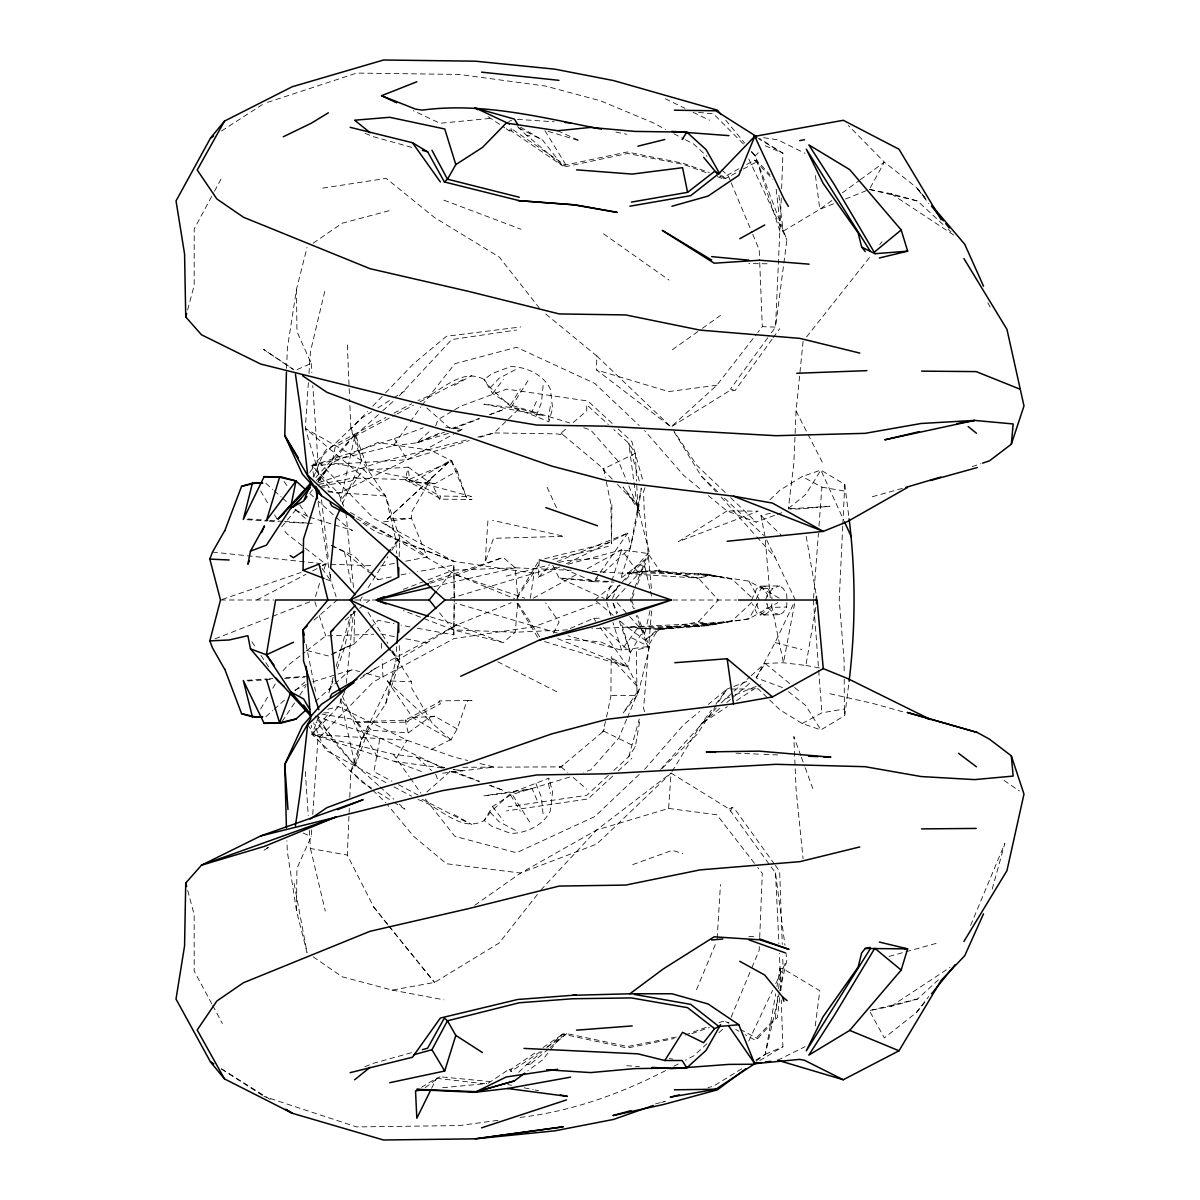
<?xml version="1.0" encoding="UTF-8"?>
<svg xmlns="http://www.w3.org/2000/svg" width="1200" height="1200" viewBox="0 0 1200 1200"><rect width="100%" height="100%" fill="white"/><g stroke="black" fill="none" stroke-linecap="round" stroke-linejoin="round"><path stroke-width="0.75" stroke-dasharray="5 3.75" d="M611.88 504.525L611.55 543.51L610.89 504.015L605.805 479.445M294.09 883.365L307.035 952.59L296.46 910.59L296.94 868.365L311.205 836.55L311.715 829.17M417.285 628.23L453.81 634.89L454.275 600M772.065 339.21L735.12 390.465L729.165 390.975L671.055 426.945L596.58 369.96L596.79 355.95L545.16 313.515M354.57 611.025L354.015 644.13L331.5 654.345M781.305 198.075L775.515 327.105L768.93 336.165M540.405 1051.635L511.11 1071.51L511.185 1069.17L536.97 1051.635M399.165 556.635L399.735 538.005L385.605 495.99L361.62 460.5L350.88 428.835L349.62 399M454.155 603.735L453.81 634.89M418.005 799.56C439.635 806.01 460.245 833.46 484.2 820.53L490.245 812.34L511.26 792.855L548.835 778.2L548.64 784.17L550.35 793.485M781.635 188.745L782.925 153.285L759.525 138.465M286.575 368.445L287.37 348.285L296.475 289.41L307.05 247.395M759.33 946.59L759.18 950.25L751.26 969.135M759.705 937.44L762.285 873.375L757.74 867.51M387.18 924.015L373.65 906.96L347.325 855.09L349.29 808.47M349.77 797.28L350.865 771.165L361.605 739.5L399.72 661.995L399.165 643.365M803.085 341.31L796.065 411.03L793.845 463.485L788.325 508.875L798.825 509.025L829.935 506.265L790.14 508.77M842.745 526.14L839.22 600.015L844.08 660.06L844.185 674.55M842.835 524.295L844.785 484.44L820.875 470.1L802.2 476.52L779.85 490.215L767.13 502.53M559.92 566.88L538.41 577.26L539.265 560.07L516.03 598.41M763.635 614.985L779.67 614.715L783.165 612.51L786.66 607.065L787.035 600.015L786.66 594.225L783.165 588.435L779.655 585.87L763.65 586.155M717.15 938.58L720.45 884.565M308.385 382.62L305.325 428.4L322.125 484.59M309 373.455L310.47 351.48L325.335 288.93M487.92 520.845L485.13 562.35L493.515 538.32L564.12 536.325L492.63 520.32M312.735 814.425L317.97 738.81L373.29 681.975L453.945 638.595L534.09 626.73L597.165 603.27M474.795 905.235L520.71 873.045L596.565 830.055L668.625 808.425L671.055 773.07L729.15 809.04L770.01 865.365M813.54 598.155L818.43 533.415M818.985 526.02L821.91 487.17L802.2 476.52M371.415 789.06L350.865 771.165L355.185 764.52L361.605 739.5L385.605 704.01L395.58 661.38L396.705 646.71M767.595 603.81L767.31 607.335L763.59 612.78L759.945 614.985L756.63 612.78L752.43 603.81M771.855 603.81L771.585 607.335L767.865 612.78L764.22 614.985L759.945 614.985M651.54 611.04L643.575 708.45L644.895 712.275M517.665 603.585L515.235 632.235L503.175 642.63L453.315 629.88L403.38 610.62M454.215 598.14L453.81 565.125L417.285 571.77M543.12 385.515L541.455 402.54L535.98 416.4L548.85 421.8L552.6 408.285L550.425 389.28C543.495 374.655 526.305 366.72 510.795 366.57L492.045 373.59L484.2 379.485C460.26 366.54 439.635 393.99 418.02 400.455M346.275 683.37L353.625 611.115M777.795 996.03L775.335 1018.125L754.575 1039.845L745.17 1034.67M778.62 988.68L780.255 973.95L779.385 953.265M779.73 997.56L777.39 1017.345L757.59 1038.63L754.575 1039.845M780.585 990.375L783.12 968.79L782.655 955.68M769.68 699.96L779.835 709.8L802.2 723.51L820.86 729.93L844.77 715.575L848.865 683.025M815.235 1026L819.81 990.72L783.12 968.79L780.105 968.22L776.955 986.52M751.68 151.56L755.22 155.85L786.885 239.955L775.515 327.105L762.3 326.655L757.755 332.505M530.34 598.215L534.09 573.285L557.295 567.06M613.845 770.4L628.785 756.675L635.355 746.7L640.035 719.22M751.185 675.645L765.045 663.36L783.465 662.775L805.905 665.445L815.865 607.275M756.315 1060.935L765.285 1054.26L775.695 993.84M315.015 715.995L379.965 737.91L373.935 771.675L391.935 781.2M603.24 572.835L630.525 547.47L641.28 488.115L637.995 512.685L630.525 547.47L620.715 578.73M550.35 406.515L548.655 415.83L548.85 421.8M794.655 603.6L783.465 662.775L771.195 603.6M650.055 610.515L644.865 633.285L640.665 634.89L630.525 652.545L627.78 666.9L637.995 687.33L611.205 657.885L611.55 656.49M462.78 767.295L561.06 766.875L563.55 764.85L559.215 767.16L561.06 766.875L603.615 731.085L604.38 728.955L602.865 731.805L606.165 718.815M606.525 717.06L610.89 696L611.205 657.885L627.78 666.9L600.075 627.405M337.14 668.97L344.43 647.97L351.69 614.205M755.85 1060.08L765.285 1054.26L779.4 992.67M779.82 990.855L786.87 960.06L785.91 952.65M405.735 561.18L427.065 557.04L411.465 518.235L387.24 519.135L450.96 460.08L457.155 471.045L434.67 483.81L412.725 482.325L450.96 460.08L466.23 496.875L468.045 499.35L472.05 499.515L439.395 499.11L438.495 497.52L405.225 479.835L408.225 467.13L371.67 469.65L367.83 468.525L355.26 434.1L315.09 478.335M187.62 309.945L194.175 285.36L194.205 228.915L213.6 192.87M992.205 889.14L1004.85 843.42L969.645 927.72M333.15 677.28L328.635 693.465L332.88 681.21M336.165 666.495L350.73 614.37M628.785 756.675L639.285 719.055M321.975 485.91L350.73 481.125L355.995 478.2L408.705 479.61L471.36 496.485L440.355 496.05L439.395 499.11L441.3 497.04M610.785 615.57L605.94 600L611.325 582.72M611.865 580.98L621.585 549.855L647.955 553.485L659.91 570.735L698.4 578.175L711.765 575.145L732 579.06L753 598.785M315.45 596.58L320.31 581.175M324.09 569.19L325.71 564.06L303.66 546.885M765.615 600.015L767.49 594.225L772.98 588.435L779.655 585.87M751.485 600.285L756.645 588.705L759.96 586.155L764.235 586.155L767.88 588.705L771.615 594.495L772.005 598.83M756.225 598.83L760.92 588.705L764.235 586.155M385.605 704.01L399.72 661.995L391.83 649.605M644.895 487.74L643.575 491.55L644.205 510.42L651.42 588.81M450.945 739.935L432.105 723.075L411.675 688.08L411.45 681.765L387.225 680.865L412.725 717.675L450.945 739.935L457.155 728.955L466.215 703.125L468.03 700.665L472.05 700.485L439.395 700.89L438.495 702.48L405.21 720.165L355.98 721.8L350.73 718.875L321.975 714.09M435.705 425.82L437.97 419.595L453.12 410.7M457.155 728.955L434.67 716.205L429.78 717.165L408.225 732.87L371.655 730.35L367.83 731.475L355.26 765.9L316.14 721.92M634.155 589.53L630.315 600L633.585 608.625M634.8 587.79L647.955 553.485L620.76 583.59M318.72 716.415L312.045 734.37L361.995 782.13L371.52 788.13M632.13 598.275L634.8 591.33M637.485 584.4L649.515 553.17L637.035 504.63L623.115 486.96L639.375 511.11L627.33 482.34M345.06 690.54L338.61 706.515L312.045 734.37L394.335 761.415L423.225 772.185M313.575 477.195L323.475 453.375L326.775 449.16L385.89 417.42M696.495 989.655L716.325 942.135M626.61 719.37L618.825 737.985L590.79 769.89L583.77 772.26M627.33 717.675L639.375 688.905L649.515 646.845L637.485 615.615M731.115 1017.225L750.54 970.86M535.98 416.4L511.275 407.145L490.26 387.66L484.2 379.485L492.525 393.48L510.555 404.985L532.08 411.42L537.525 398.745M530.61 1063.995L526.8 1064.655L530.61 1063.995L548.7 1048.785M612.495 598.38L619.635 582.21M342.285 504.15L361.62 460.5L355.185 435.48L350.88 428.835L367.56 411.525M748.77 1041.03L772.59 990.435M775.755 983.685L786.87 960.06M782.43 687.525L756.195 677.88L775.095 642.585L793.785 603.285M730.515 811.035L732.3 807.375L735.12 809.565L774.225 863.82M431.58 1088.295L436.5 1078.305L439.95 1076.745L489.825 1081.56M553.53 633.165L559.095 621.975L545.655 602.94M214.485 191.235L222.42 176.49M355.98 721.8L356.985 722.67L407.73 722.16L408.705 720.405L440.355 703.95L439.395 700.89L441.3 702.96M870.255 187.815L884.37 162.135L848.415 125.52M757.74 603.15L748.92 618.855L700.485 626.31L627.255 627.135L591.78 628.755M751.68 602.475L732 620.955L658.185 628.95L647.94 646.53L621.585 650.145L568.02 635.805M260.64 709.035L268.125 696.255M272.79 688.26L275.595 683.475M432.105 476.925L411.675 511.92L411.465 518.235L383.04 521.94L427.065 557.04M569.715 777.03L510.555 795.03L492.51 806.52L484.2 820.53L492.03 826.41L510.78 833.43C526.29 833.295 543.48 825.36 550.41 810.735L552.585 791.73L548.835 778.2M511.275 407.145L529.665 377.985M510.555 404.985L520.365 388.845M756.195 677.88L765.045 663.36L793.185 686.385M672.03 771.48L701.385 723.75L711.405 710.175M362.205 596.895L360.225 600L362.205 603.105M368.13 587.595L387.885 556.605M391.83 550.395L399.735 538.005L391.665 548.1M516.885 598.425L540.36 562.26M282.06 721.59L294.525 702.99M299.715 695.235L305.94 685.935M552.735 565.245L559.095 578.025L593.685 581.715L599.01 574.125M600.075 572.61L627.78 533.115L630.525 547.47M313.86 476.625L312.045 465.63L393.39 445.755L409.215 423.345M410.265 421.86L420.825 406.92M421.875 405.42L454.92 363.675L516.6 347.28L594.825 383.445L639.21 425.52M773.16 337.695L779.685 328.65M767.835 337.665L730.53 388.98L735.12 390.465M620.235 621.24L627.255 627.135L659.895 629.28L711.765 624.87L732 620.955L707.355 624.525L637.155 628.77L621.585 650.145L612.945 622.485M309.735 472.38L317.97 461.175L312.75 385.575M317.955 481.965L332.085 462.72L335.235 446.88L395.37 414.84M715.86 704.16L727.005 689.085L732.15 687.105M317.88 481.86L332.085 462.72L377.805 442.515L430.905 450.36L452.31 461.16L408.705 479.61L407.745 477.84L332.085 462.72L316.395 480.675M312.18 523.365L285.81 522.3M870.225 1012.215L884.355 1037.88L916.32 1012.665L928.77 996.48M492.525 393.48L503.4 379.41M596.79 355.95L671.055 426.945L716.85 385.23L756.615 333.975M676.2 1037.055L627.66 1046.52L566.805 1033.59L562.755 1034.085L542.64 1059.84L527.73 1070.955M537.375 894.435L499.2 943.005L434.52 982.44L392.205 990.105L342.18 976.785L313.155 956.805M806.565 336.915L871.605 254.85M879.735 244.59L882.06 241.665M437.235 590.04L453.33 570.12L515.235 567.78L571.245 570.33M916.32 1012.665L925.74 1001.04M318.135 479.685L355.26 434.1L340.38 501.255L363.615 469.44L367.515 473.67M281.745 526.77L297.09 508.35M310.065 492.765L312.42 489.93M506.19 128.775L509.19 130.77L511.14 128.49L565.11 165.12L627.24 151.98L683.235 163.305L709.32 172.5M283.08 670.695L287.475 665.7L305.13 651.96M660.585 769.38L716.22 708.105M605.94 600L619.53 584.955M615.855 598.62L644.88 566.73L640.665 565.125M399.315 395.85L451.725 339.555L516.435 330.045M540.84 890.025L596.565 830.055L671.055 773.07L596.775 844.065L520.71 873.045L446.505 863.745L413.73 836.415L387.015 804.21M490.26 387.66L499.065 378.285L515.4 369.645M721.155 702.9L749.805 676.875M372.69 406.2L384.24 394.215M385.515 392.88L413.745 363.585L446.505 336.255L520.725 326.955M607.23 598.665L620.265 585.285M625.485 579.93L645.03 559.86L620.235 578.775M538.41 577.26L550.71 564.885M831.84 200.52L819.825 209.295L783.15 231.225L780.135 231.81L755.22 155.85L759 152.07M369.225 629.07L354.015 644.13L342.345 648.705M370.5 627.825L378.105 620.295L393.975 623.64M518.745 1072.275L526.98 1064.235M519.165 408.525L483.9 404.16L543.315 415.74L519.165 408.525L494.07 432.93L478.095 437.85M662.205 768.33L696.885 734.565L727.005 689.085L708.285 704.43M319.95 486.84L329.295 487.395L312.045 465.63L362.01 417.87L371.52 411.87M639.195 774.495L594.81 816.57L516.585 852.735L454.905 836.34L421.875 794.58M644.58 769.395L683.82 724.5L699.645 711.51M563.625 568.71L593.685 581.715L597.78 577.92M387.24 519.135L450.96 460.08M612.66 776.115L587.955 798.99L506.655 810.9M618.15 771.045L631.875 758.34M917.535 999.015L869.34 1010.61L891.12 1006.305L917.535 999.015L938.925 979.29M608.415 775.38L586.695 795.33L508.41 806.73M706.965 1043.685L693.66 1055.925L685.41 1060.245M718.935 1032.66L722.925 1028.985M315.36 701.49L348.585 671.415L352.425 669.615L359.625 671.61M355.185 435.48L381.39 411.945M382.77 410.715L393.81 400.8M393.39 445.755L416.7 442.83L431.625 429.465M265.875 716.67L272.82 710.505M274.2 709.26L285.3 699.39M295.02 690.765L304.725 682.125M426.87 791.985L450.015 771.54L445.005 769.14M313.995 620.145L337.215 600M612.225 479.115L604.38 471.06L603.615 468.915L561.075 433.14L567.84 427.26M573.24 422.565L586.77 410.82L586.71 404.685L608.43 424.635M355.995 478.2L357 477.33L317.58 484.59M707.355 624.525L658.185 628.95L645.03 640.155L647.94 646.53L636.195 615.51M526.8 1064.655L542.01 1051.725M547.545 1047.015L562.755 1034.085L627.21 1048.02L674.19 1038.54M594.96 600L614.625 583.5M550.095 1047.615L566.805 1033.59M719.655 708.45L701.385 723.75L727.35 706.635M726.69 702.57L730.905 699.045M732.3 697.875L750.57 682.59M345.135 620.13L358.23 609.465M359.685 608.28L369.855 600M788.49 508.395L805.74 494.505L820.875 470.1L843.75 520.2M405.225 479.835L407.745 477.84M306.6 650.82L325.71 635.94L373.635 634.245M425.175 1087.695L439.95 1076.745M711.765 624.87L698.4 621.84L659.895 629.28L645.03 640.155L627.255 627.135L723.705 622.365L748.92 618.855L777.78 602.7M842.34 192.855L858.855 180.78M860.355 179.685L884.37 162.135L916.35 187.365L926.025 198.75M672.405 349.71L700.935 329.37M702.435 328.305L720.465 315.45M313.17 243.195L342.21 223.215L392.22 209.895M543.03 1047.495L562.755 1034.085M546.585 1047.435L565.08 1034.88M488.205 1083.27L509.16 1069.23L511.185 1069.17M360.255 678.54L375.795 668.22L456.75 624.945L511.17 602.775M891.12 1006.305L950.1 967.365M736.515 700.59L760.965 684.495M221.505 130.98L262.41 104.565M377.865 407.88L392.145 398.88M393.735 397.89L404.835 390.885M741.69 1068.795L713.385 1086.24L708 1087.605M421.515 1087.29L436.5 1078.305L486.765 1084.02M759.78 1060.56L782.91 1046.745L781.245 1000.005M395.58 661.38L456.75 624.945L503.175 642.63M454.635 409.815L460.695 406.245L506.67 389.1L587.97 401.025L612.675 423.9M363.225 675.585L375.795 668.22M454.095 385.425L471.87 375.495M327.855 490.74L338.61 493.485L407.1 459.72L455.955 432.84M457.575 431.94L462.465 429.255L442.65 426.825M738.93 168.795L723.24 177.42L719.76 176.19L722.445 178.56L725.715 178.38L741.66 169.89M746.76 164.49L754.605 160.185L757.62 161.385L769.995 174.69M533.34 598.215L579.09 573.135M587.265 568.665L621.585 549.855L637.155 571.245L707.355 575.49L732 579.06M566.535 563.685L627.78 533.115L557.115 561.57M802.2 723.51L821.91 712.845L844.41 708.975L844.2 676.365M743.265 169.035L757.62 161.385M393.945 413.16L411.66 403.785M397.02 413.97L413.445 405.27M729.15 809.04L732.3 807.375M419.835 401.925L465.435 378.375M665.61 1070.61C619.575 1094.325 569.745 1111.98 518.085 1117.635M673.86 1066.29L678.81 1063.695M256.77 600L306.015 574.32M312.585 570.9L320.79 566.625M322.425 565.77L325.71 564.06L373.635 565.755M294.99 690.18L306.27 684.435M430.89 749.64L452.295 738.84M331.605 654.36L344.43 647.97M777.69 1060.23L805.02 1046.685M604.38 471.06L602.865 468.21L603.615 468.915L635.355 453.315L628.8 443.325L613.86 429.615M508.83 121.545L511.575 120.3M296.475 289.41L296.955 331.635L311.22 363.435L294.93 370.545L263.595 349.425L292.95 369.03M570.3 628.41L593.685 618.285L599.25 618.195M448.38 433.425L416.7 442.83L440.7 432.555M765.285 1054.26L782.91 1046.745M364.83 1066.725L373.005 1063.425L411.78 1052.61M833.49 203.805L819.825 209.295L815.25 174.03M845.46 199.02L869.37 189.42L891.15 193.725L917.565 201.015L942.96 224.445M724.86 699L733.455 695.535M735.18 694.845L759.24 685.185M215.055 638.85L270.81 617.04M272.565 616.35L310.89 601.365M403.38 589.38L453.33 570.12M416.7 442.83L444.555 432.135M453.27 428.79L479.385 418.77M489.825 414.75L503.76 409.41L489.75 414.555M733.875 686.445L749.325 680.52M430.365 583.185L456.75 575.055L503.175 557.385L515.235 567.78L517.98 600M343.785 506.265L338.61 493.485L312.045 465.63L394.35 438.585L423.24 427.815M451.215 428.7L479.235 418.41M708.3 495.585L727.005 510.93L756.195 522.135L775.44 515.07M777.195 514.425L782.43 512.505M685.08 1035.03L708.84 1026.39M719.025 1022.685L722.415 1021.455L728.97 1022.4M632.715 864.615L672.39 850.305L682.8 853.59M691.905 1033.65L709.305 1027.515M661.785 1102.47L665.235 1101.27L654.405 1104.225M509.19 130.77L511.2 130.83L562.77 165.93L565.11 165.12M222.255 599.4L301.155 572.445M322.2 565.26L325.71 564.06L316.425 563.07M637.155 571.245L659.91 570.735L627.27 572.88L700.485 573.705L723.705 577.65L709.395 574.455L698.4 578.175L591.78 571.26M318.525 482.805L379.965 462.09L468.72 439.41M428.895 582.24L503.175 557.385M972.165 466.605L980.85 463.71M267.48 102.39L356.7 73.08L459.3 74.445L545.685 86.1L600.81 100.89L652.425 122.49L665.625 129.405M312.045 465.63L407.1 459.72L469.23 440.58M312.84 681.795L352.425 669.615M450.375 598.395L534.09 573.285L453.945 561.405L375.795 531.765L360.27 521.46M457.185 430.815L462.465 429.255M872.355 496.725L902.31 488.385M889.08 956.415L936.585 943.275M568.02 564.195L621.585 549.855M506.16 576.12L549.6 564.915M558.645 562.575L565.89 560.715L600.39 558.24M477.78 437.1L494.07 432.93L556.77 433.845L563.565 435.165L561.075 433.14M327.855 709.26L338.61 706.515L407.085 740.28L453.6 756.975L467.685 760.485M544.665 558.72L611.22 542.13M765.045 536.655L760.965 515.52L771.225 513.03M552.87 559.335L608.295 546.405M433.77 586.605L515.235 567.78M659.895 629.28L709.395 625.56L723.705 622.365M532.08 788.595L519.15 791.475L483.885 795.84L532.08 788.595L537.51 801.27M517.59 126.585L527.01 135.78L530.625 136.005L526.815 135.345L562.77 165.93L566.835 166.425L627.69 153.48L683.4 164.37L707.175 173.01M371.085 573.945L378.105 579.705L393.975 576.36M401.025 574.875L409.98 573.105M380.835 566.025L395.07 563.25M322.725 188.115L386.19 178.395L434.55 217.56L499.23 257.01L539.7 308.505M497.865 1120.35L459.27 1125.57L356.67 1126.92L263.955 1096.455M716.85 385.23L668.64 391.59L596.58 369.96M442.635 773.175L494.07 767.07L476.475 762.69M489.855 118.455L439.98 123.27L413.22 110.67M442.71 1087.71L486.765 1083.54M748.8 936.705L752.52 936.375L756 937.605M247.86 681.03L273.585 679.275M284.61 678.51L304.83 677.13M247.005 680.295L267.33 678.93M269.175 678.81L272.865 678.57M285.795 677.7L307.965 676.2M412.725 717.675L434.67 716.205M323.685 712.935L329.295 712.605L312.045 734.37L393.375 754.245L416.685 757.17L444.555 767.865M567.51 629.85L515.235 632.235L453.315 629.88L437.235 609.96M762.99 588.615L772.98 588.435M775.29 607.26L786.66 607.065M730.68 689.07L758.235 688.89L768.405 698.73M444.375 767.415L440.7 767.445L444.315 768M611.88 695.49L637.035 695.37L639.375 688.905L623.115 713.04L637.035 695.37L636.345 649.92L649.515 646.845L630.51 637.26M220.5 600L273.885 600M354.75 600L375.3 600M672.855 600.015L736.68 600.015M637.155 628.77L658.185 628.95M767.13 263.775L748.89 263.61M593.685 581.715L614.07 582.105M429.78 482.85L409.65 482.01L408.225 467.13L429.78 482.85L434.67 483.81M735.99 753.18L762.045 754.275M763.92 754.365L780.66 755.07M626.76 1065.705L639.375 1066.53M517.41 119.37L554.1 121.785M247.02 519.69L267.33 521.055M269.175 521.175L278.415 521.805M408.225 732.87L405.21 720.165L408.705 720.405M247.875 518.955L268.08 520.35M269.925 520.47L282.78 521.355M284.625 521.475L306.66 522.99M608.625 581.445L559.095 578.025L604.275 598.485M327.945 491.88L385.605 495.99L395.58 538.62L396.705 553.29M565.875 639.3L600.375 641.775L615.09 648.27M711.765 575.145L658.185 571.065L698.4 578.175L718.305 600.015L698.4 621.84L709.395 625.56M709.395 574.455L700.485 573.705L748.92 581.16L779.385 598.215M698.565 112.425L713.415 113.775L743.46 144.015M212.49 552.075L314.58 562.875M668.625 808.425L716.835 814.785L756.6 866.055M442.2 767.97L394.335 761.415L407.085 740.28L312.045 734.37L311.25 725.175M453.255 769.485L462.45 770.745L453.39 769.365M763.59 137.67L777.72 139.785L805.05 153.33M669.225 1058.565L672.915 1059.12M821.91 487.17L844.41 491.04M309.24 830.205L310.455 848.505L347.325 855.09M409.98 626.91L401.025 625.125M805.905 665.445L819.795 667.995M392.205 990.105L443.88 999.84M380.835 633.975L395.055 636.75M405.735 638.82L427.065 642.96M507.975 1084.59L511.575 1085.31M524.19 1087.815L533.19 1089.6M534.99 1089.96L538.59 1090.665M615.915 132.09L626.79 134.31M367.83 731.475L363.615 730.56L340.38 698.745L355.26 765.9L318.12 720.3M829.92 693.75L872.355 703.305L905.82 712.635M869.37 189.42L917.565 201.015M306.855 650.52L328.395 655.95M775.095 642.585L801.75 649.53M532.08 411.42L569.73 422.985M557.295 632.94L455.715 603.21M366.825 673.59L383.025 678.06L382.11 659.7M411.795 147.39L373.035 136.575L364.86 133.275M544.575 641.565L627.78 666.9L557.115 638.43M309.39 517.14L352.425 530.385L348.585 528.585L318.135 501.015M430.365 616.815L456.75 624.945M779.67 614.715L772.98 612.51L767.49 607.065L766.56 603.54M583.77 427.74L590.805 430.125L618.825 462.03L626.625 480.645M350.445 512.475L456.75 575.055L524.835 598.215M717.36 176.715L722.445 178.56L720.615 175.335M451.2 771.3L479.235 781.59M489.735 785.445L503.745 790.605L489.825 785.25M443.895 200.16L520.935 229.215M453.255 771.21L479.37 781.245M325.77 579.105L331.02 581.13L336.09 596.565M456.75 575.055L514.575 598.62M765.3 145.755L782.925 153.285L758.265 138.54M303.06 833.01L311.205 836.55M557.685 130.74L579.84 140.865L544.785 130.38L566.835 166.425M331.605 545.52L354.015 555.87L369.225 570.915M379.965 737.91L443.34 768.345M665.265 98.745L684.93 108.3M693.12 112.275L709.5 120.225M603.615 731.085L635.355 746.7M331.605 545.64L344.43 552.03L369.69 572.79M307.845 516.345L294.99 509.82M497.79 661.815L556.725 691.725M465.435 821.625L419.835 798.075M518.655 127.89L542.67 140.16L562.77 165.93M356.325 518.565L395.58 538.62L453.945 561.405L373.29 518.025L317.97 461.175M408.705 479.61L440.355 496.05M673.875 133.725L683.79 138.915M685.44 139.77L693.69 144.09L706.98 156.33M515.385 830.355L499.065 821.715L490.245 812.34M398.49 784.665L418.14 795.06M385.89 782.58L326.775 750.84L323.475 746.625L313.575 722.805M393.93 786.84L411.645 796.215M725.7 1021.635L728.88 1023.345M740.055 1029.285L757.59 1038.63M735.765 1029.495L738.9 1031.22M454.095 814.575L471.855 824.52M361.62 460.5L305.325 428.4L385.605 495.99M520.485 127.155L542.67 140.16M377.865 792.12L392.13 801.12M393.72 802.11L404.82 809.115L399.315 804.15M221.46 1068.81L273.3 1101.39M221.49 1069.02L262.38 1095.435M891.15 193.725L954.78 235.74M764.22 614.985L760.89 612.78L757.65 607.335L755.745 600.285M488.235 116.73L504.705 127.77M1004.07 780.465L1019.385 790.935M759.96 586.155L763.62 588.705L767.34 594.495L767.73 598.83M603.48 233.79L669.045 280.08M721.665 175.455L725.715 178.38M302.19 545.745L287.49 534.285L283.08 529.305M405.21 720.165L407.73 722.16M788.49 691.635L805.74 705.51L820.86 729.93M699.66 488.505L683.82 475.515L644.595 430.62M794.595 687.54L798.81 690.99M596.37 601.185L613.215 615.345M561.06 766.875L567.825 772.755M573.24 777.45L586.755 789.195M372.78 790.245L385.86 802.8M426.87 408.015L450.015 428.46M265.89 483.33L272.82 489.495M274.215 490.725L281.145 496.89M282.54 498.135L288.09 503.07M295.02 509.235L307.5 520.335M416.685 757.17L431.61 770.535M355.185 764.52L378.63 785.58M380.01 786.81L393.795 799.2M309.825 493.5L316.755 499.77M948.3 229.365L950.985 231.84M721.62 169.8L728.265 175.935L730.425 181.08M618.165 428.97L631.89 441.675L643.395 482.43M603.24 627.165L630.525 652.545L620.715 621.285M387.225 680.865L432.105 723.075M673.995 431.715L701.4 476.28L717.645 491.685M724.41 498.12L763.695 535.365M725.205 492.51L696.9 465.45L674.16 431.565M730.59 497.655L756.195 522.135M760.965 515.52L782.145 535.965M367.515 726.33L371.655 730.35M370.5 572.175L378.105 579.705M751.305 151.905L755.22 155.85M617.445 484.485L637.035 504.63M754.605 160.185L772.92 179.34M701.4 476.28L716.22 491.91M721.17 497.115L755.505 535.425M617.115 602.775L628.47 615.255M629.73 616.65L644.865 633.285M756.72 536.805L775.11 557.445L795.345 600.015M509.16 1069.23L511.11 1071.51M725.715 120.18L744.6 143.01M925.755 198.99L916.35 187.365L928.785 203.55M373.65 906.96L387.69 924.375M388.86 925.83L434.52 982.44L388.305 925.44M391.665 651.9L399.72 661.995M492.51 806.52L503.385 820.605M307.68 724.815L317.97 738.81M317.955 718.035L332.085 737.28M771.105 866.88L775.5 872.91L784.935 945.225M775.32 865.335L779.67 871.365L782.265 944.43M393.375 754.245L409.215 776.655M410.265 778.14L420.81 793.08M322.035 568.365L331.02 581.13L330.15 573.735M593.685 618.285L595.815 621.33M529.65 822.015L511.26 792.855M284.145 481.515L288.3 487.71M299.715 504.765L306.99 515.61M251.895 641.76L255.93 647.82M260.955 655.395L269.01 667.5M517.905 603.15L540.36 637.755M391.695 650.94L411.45 681.765M368.13 612.405L387.885 643.395M510.555 795.03L520.35 811.17M517.005 603.195L539.265 639.945M394.35 438.585L407.1 459.72M356.985 722.67L377.79 757.485M260.655 490.965L268.125 503.745M274.665 514.935L278.4 521.325M748.92 581.16L759.51 600.015M987.795 302.715L991.335 309.27M211.815 1003.845L194.19 971.07L194.16 914.64L187.605 890.055M212.7 1005.48L222.39 1023.51M796.065 411.03L823.2 464.01M766.59 539.85L775.11 557.445M748.8 158.985L786.885 239.955M433.8 487.395L438.495 497.52M547.125 487.305L556.74 508.29M342.285 695.85L361.605 739.5M613.215 603.24L617.49 612.96M731.145 182.79L752.01 232.59M752.73 234.315L759.195 249.765L759.645 260.745M535.965 783.6L541.44 797.475L543.12 814.485M631.47 600L634.8 608.685M800.79 755.61L793.83 736.545L796.05 788.985L803.07 858.72M801.42 757.335L804.57 766.005M805.215 767.745L812.79 788.535M435.69 774.18L437.955 780.405M613.035 603.51L616.785 614.01M619.275 621.015L630.525 652.545M457.155 471.045L466.23 496.875M314.91 601.71L317.07 608.55M319.23 615.405L325.71 635.94M639.285 480.96L628.8 443.325L637.995 512.685L636.675 483M310.455 848.505L325.305 911.07M644.88 566.73L650.055 589.5M650.46 591.255L652.05 598.26M344.43 552.03L351.69 585.78M603.615 468.915L605.43 477.69M306 644.16L315.54 691.365M806.22 536.4L816.48 596.37M318.075 502.29L329.205 570.135M329.505 571.965L331.02 581.13M296.46 910.59L287.355 851.715L286.92 840.72M844.785 484.44L848.865 517.005M778.905 195.255L783.15 231.225M321.465 499.785L328.41 558.945M776.175 189.255L780.285 226.08M345.9 512.91L353.625 588.885M765.36 540.39L770.445 600.015M813.405 600.015L818.565 668.46M818.7 670.305L821.91 712.845M311.22 363.435L311.85 372.66M305.325 771.6L308.25 815.55M844.41 708.975L844.77 715.575M381.3 643.17L381.66 650.505M775.5 872.91L778.935 943.92M635.355 453.315L636.6 481.155M347.34 344.91L349.545 397.125M759.72 262.575L762.3 326.655M780.105 968.22L780.915 990.645M511.14 128.49L511.2 130.83M453.81 565.125L454.245 598.17M268.215 847.425L263.58 850.56L268.215 847.47M727.005 510.93L678.555 541.59L758.235 511.14L727.005 510.93"/><path stroke-width="1.5" d="M324.03 578.445L303.075 570.36L303.54 539.055L318.855 490.32M337.53 809.685L363.105 799.695L260.625 835.965L201.48 865.215L185.73 883.02L184.56 945.96L176.01 999.06L210.465 1061.91L224.505 1078.905L292.155 1113.225L383.535 1140L475.35 1138.83L563.01 1126.83L475.35 1138.83L554.835 1130.835L613.56 1119.435L653.175 1105.5M390.51 650.46L350.205 600L398.535 577.125L398.82 567.81M286.425 372.105L284.76 435.615L302.34 474L321.435 495.675L354.06 517.335M396.99 643.05L398.535 622.875L350.205 600L390.51 549.54M982.59 463.14L989.52 460.815L1011.33 444.21L1013.175 423.96L974.61 420.42L921.18 423.48L865.11 433.335L775.95 435.705L604.65 426.15L536.835 425.055L442.71 409.41L260.64 364.035L201.495 334.785L185.745 316.965L184.575 254.04L176.04 200.925L210.495 138.09L224.52 121.08L292.185 86.76L383.565 60L475.365 61.185L554.865 69.165L613.59 80.58L717.45 110.19L720.99 114.48M849.09 681.21C855.69 627.375 855.705 572.655 849.105 518.82M295.44 825.795L300.435 790.98L307.68 724.815L367.815 667.695L445.02 600L671.385 600L598.05 574.77L539.37 559.935M311.115 715.44L290.97 692.07L266.4 654.81L275.625 600L327.48 600M816.48 603.645L816.48 596.37M261.585 532.605L264.465 525.93L250.47 551.1L247.875 564.285L249.315 560.955M290.685 507.24L295.995 480.975L281.025 476.865L264.135 476.655L243.315 519.435L252.42 483.165L262.515 483.285M224.655 669.255L212.49 647.91L209.835 640.89L220.5 600L209.835 559.11L212.49 552.075L224.67 530.73M185.745 316.965L186.675 313.455M295.995 480.975L279.585 477.225L266.61 520.17L295.995 480.975L305.685 489.735M901.155 970.065L874.785 948.27L834.195 1015.59L808.83 1055.13L849.705 1030.395L901.155 970.065L907.635 948.855L879.3 942.045M389.715 1082.7L444.72 1071.015L455.805 1035.405L447.465 1020.81L444.375 1018.035L427.635 1048.185L422.355 1049.655M1011.33 444.21L1023.99 405.96L1006.95 329.355L963.915 258.555M252.42 483.165L241.59 486.315L224.805 530.7M290.67 692.745L279.585 722.775L264.12 723.345L243.315 680.55L252.405 716.835L262.515 716.715M311.46 482.295L303.675 501L290.97 507.93L266.415 545.175L250.47 551.1M340.065 509.19L335.595 519.27L330.6 568.035L355.29 594.675M983.505 913.845L964.695 955.785L941.205 980.295L899.01 1050.78L843.255 1079.745L777.69 1060.23M430.77 1089.96L416.835 1118.235L415.53 1090.89L422.22 1089.885L474.75 1092.3L507.615 1088.52L570.6 1077.135M330.105 697.185L331.785 693.975L356.94 679.26M414.09 1054.665L431.94 1049.73L447.465 1020.81L519.255 1002.765L572.82 998.745L631.395 997.92L687.57 1007.67L714.57 1028.655L718.935 1026.51L738.795 1024.71L754.74 1063.665L799.665 1059.39L804.51 1060.305L843.255 1079.745M224.52 121.08L197.205 170.01L216.9 198.99L243.435 217.23L370.05 268.695L469.185 291.525L559.245 313.935L625.77 314.94L700.05 330.12L799.845 338.37L859.8 353.085M720.6 1024.68L706.005 1050.48L686.79 1067.865L634.86 1068.6L590.655 1072.59L546.6 1069.755M310.875 718.515L284.76 764.385L286.425 827.895M719.715 173.715L706.02 149.535L686.82 132.15L634.89 131.415L590.67 127.41L557.685 130.74L506.28 123.03L482.475 147.435L455.82 164.595L447.48 179.19L444.39 181.965L427.665 151.815L412.455 142.725L350.13 127.32M963.9 941.475L1006.935 870.69L1023.975 794.085L1011.315 755.82L989.52 739.215L977.355 732.51L907.38 712.5L977.355 732.51M869.91 949.365L806.28 1050.855L823.11 1016.67L858.12 967.095L861.675 952.905L865.23 948.48L870.15 947.4M523.965 1048.41L637.89 1053.84L664.8 1060.515L682.545 1032.33L703.575 1042.71L714.57 1028.655M682.155 139.5L686.82 132.15M304.77 499.53L306.96 496.59M377.67 600L429.195 600L436.08 591.465M931.62 993.765L955.125 964.71M318.855 709.68L303.54 660.93L303.075 629.625L327.915 600L351.735 600M293.46 506.94L310.35 487.59M284.145 513.57L278.07 518.865L311.325 482.49M340.05 690.81L335.595 680.73L330.6 631.965L355.29 605.325M282.45 514.29L310.11 485.31L278.07 518.865M629.895 206.205L690.75 195.645L718.965 173.505L754.755 136.35L843.285 120.285L899.025 149.25L941.235 219.735M290.97 507.93L301.425 498.24M264.12 723.345L281.025 723.135L295.98 719.025L305.67 710.25M304.17 642.495L303.075 629.625L307.17 626.07M874.8 251.745L901.185 229.965L849.735 169.635L808.86 144.9L834.225 184.425L875.1 253.71L907.665 251.16L901.185 229.965M330.6 631.965L333.51 629.595M354.615 1079.79L370.065 1067.325M631.425 202.095L687.585 192.345L714.6 171.36L718.965 173.505M572.835 995.295L629.865 993.795L662.25 969.705M474.75 1092.3L514.305 1080.945L524.745 1073.175M745.845 1068.705L717.42 1089.825L663.435 1104.51L612.915 1115.565L630.96 1110.63M310.155 819.075L326.925 807.66L376.455 789.195L467.295 763.275L551.58 733.95L607.275 719.265L733.5 703.83L772.455 696.93L823.26 668.625L847.545 678.495L930.495 719.505L926.97 718.53M293.46 642.255L266.4 654.81L250.47 648.885L247.875 635.7L229.095 639.99L209.835 640.89M303.615 550.905L293.46 557.73L290.22 555.54M354.045 682.665L321.435 704.325L302.34 725.985L284.76 764.385L287.985 809.49M679.245 1094.895L670.26 1097.16L715.83 1089.225L756.705 1062.405M210.495 138.09L213.645 136.05M662.82 969.225L714.15 936.81L759.75 939.81L789 949.365L759.465 938.85M328.35 112.815L311.16 123.285L283.29 136.755M907.38 487.53L847.545 521.535L823.275 531.39L727.155 541.275M739.8 238.71L764.715 224.985M422.22 1089.885L416.865 1089.315L476.265 1091.685L506.25 1076.97L557.655 1069.275M460.74 676.275L539.37 640.065L671.385 600L598.05 625.23L539.37 640.065M396.57 102.795L381.57 95.715L416.865 81.765M303.075 570.36L319.05 564.105L327.915 600M377.55 599.34L384.45 596.685M905.835 487.395L940.92 477.045M481.545 1127.85L566.475 1099.92M428.61 583.725L375.84 600L428.595 616.275M671.91 206.265L708.12 196.05L738.81 175.305L754.755 136.35L783.9 198.795L788.355 206.34M476.265 1091.685L514.305 1080.945M930.495 480.525L977.355 467.535M260.625 835.965L442.695 790.59L536.82 774.96L604.635 773.85L775.935 764.31L865.095 766.695L921.165 776.55L974.595 779.61L1013.16 776.085L1011.315 755.82M637.905 146.175L664.83 139.5M350.1 1072.665L412.425 1057.275L440.355 1018.035L518.265 999.345M859.8 846.945L799.83 861.66L700.035 869.895L625.755 885.075L559.23 886.065L469.17 908.475L370.035 931.305L243.405 982.77L216.87 1000.995L197.19 1029.975L224.505 1078.905M879.315 257.985L907.665 251.16M919.425 431.61L884.76 439.815L974.61 420.42L957.09 423.585M241.59 486.315L255.975 482.985L262.59 483.21M377.64 599.58L431.955 587.025M295.98 719.025L279.585 722.775L266.61 679.815M799.695 140.64L804.54 139.71M761.805 1062.615L754.74 1063.665L728.805 1026.135M765.33 1062.075L770.625 1061.295M711.63 939.975L722.79 939M576.495 1030.17L632.205 1025.91M674.835 662.715L727.155 658.74L772.455 696.93M519.12 999.39L576.24 995.01M601.425 129.15C542.37 117.72 482.835 102 422.25 110.115L415.545 109.11L381.57 95.715M796.74 373.275L866.91 370.65M262.575 716.79L255.975 717.015L241.59 713.67L224.805 669.285M629.865 993.795L671.88 993.75L708.09 1003.965L738.795 1024.71M674.385 1089.81L715.83 1089.225M921.54 828.9L976.185 828.42M753.615 1064.25L728.925 1064.385L671.79 1068.645L651.975 1067.355M738.51 600.015L817.11 600.015L823.26 668.625M664.8 1060.515L682.14 1060.515L686.79 1067.865M921.555 371.13L976.2 371.61L1019.805 389.1M865.23 948.48L907.635 948.855L904.02 948.57M674.415 110.205L715.845 110.79L756.405 136.485M264.135 476.655L279.585 477.225M715.53 752.325L706.215 751.935L759 751.125L830.91 757.185L823.47 756.87M808.575 756.24L817.875 756.63M209.835 559.11L229.095 559.995M565.11 122.52L570.615 122.88M671.82 131.37L728.94 135.63M518.28 200.655L576.27 204.99L617.295 212.415L572.85 204.705L519.135 200.625L444.39 181.965M576.51 169.845L632.235 174.09L682.575 167.685L687.585 192.345M809.1 264.165L759.765 260.22L714.165 263.205L662.85 230.79M711.66 256.62L748.875 260.175M481.575 72.15L558.945 80.34M733.5 496.185L823.275 531.39L772.455 503.085L733.5 496.185L607.275 480.75L551.595 466.05L467.31 436.725L376.47 410.805L326.94 392.34L302.55 375.735M507.615 1088.52L567.405 1096.38L560.205 1094.955M634.485 994.455L690.72 1004.37L718.935 1026.51M519.27 197.25L447.48 179.19L431.955 150.27M422.37 150.345L427.665 151.815M241.59 713.67L252.405 716.835M509.505 124.05L476.295 108.33L514.32 119.07L517.98 124.785M545.85 507.615L597.51 525.78M748.86 939.84L785.16 952.83M377.55 600.66L386.16 603.99M290.97 692.07L303.675 698.985L309.765 709.44M849.705 1030.395L899.01 1050.78M869.925 250.665L806.295 149.16L823.14 183.36L858.135 232.935L861.69 247.125L875.1 253.71M351.42 516.045L331.8 506.025L330.12 502.815M739.785 961.305L764.7 975.03L782.55 996.93L787.14 1000.635M285.885 1109.505L292.155 1113.225L285.87 1109.28M753.645 135.78L756.735 137.625M662.265 230.31L711.645 260.04M455.805 1035.405L482.445 1052.565M474.765 107.715L477.765 109.71M284.13 686.43L278.055 681.135L250.47 648.885M958.5 753.285L976.44 766.785M370.095 132.675L354.63 120.21L389.745 117.3L444.75 128.985L455.82 164.595M968.16 426.51L976.44 433.245M445.02 600L367.815 532.305L307.68 475.17L300.45 409.02L295.455 374.205M717.21 173.76L703.605 157.305M311.145 716.46L276.045 678.105M932.07 205.86L964.725 244.245L983.52 286.185M931.635 206.265L943.395 220.785M945.75 223.695L949.275 228.06M429.195 600L436.08 608.535M861.69 247.125L865.245 251.55M266.4 654.81L274.05 665.145M303.555 705.015L311.205 715.35M412.455 142.725L440.37 181.965M298.275 457.74L284.76 435.615L310.875 481.485L321.435 495.675L315.645 486.195M431.94 1049.73L444.72 1071.015M844.515 521.865L851.37 536.895M782.55 996.93L783.87 1001.235M185.73 883.02L186.66 886.53M303.075 629.625L304.17 635.07M315.66 487.635L317.46 498.63M727.155 658.74L733.5 703.83M306.21 666.375L310.62 717.825M396.99 556.95L398.535 577.125M398.535 622.875L398.82 632.19M335.97 817.02L264.615 846.315L201.48 865.215L335.97 817.02M213.615 1063.875L210.465 1061.91L213.615 1063.935"/></g></svg>
